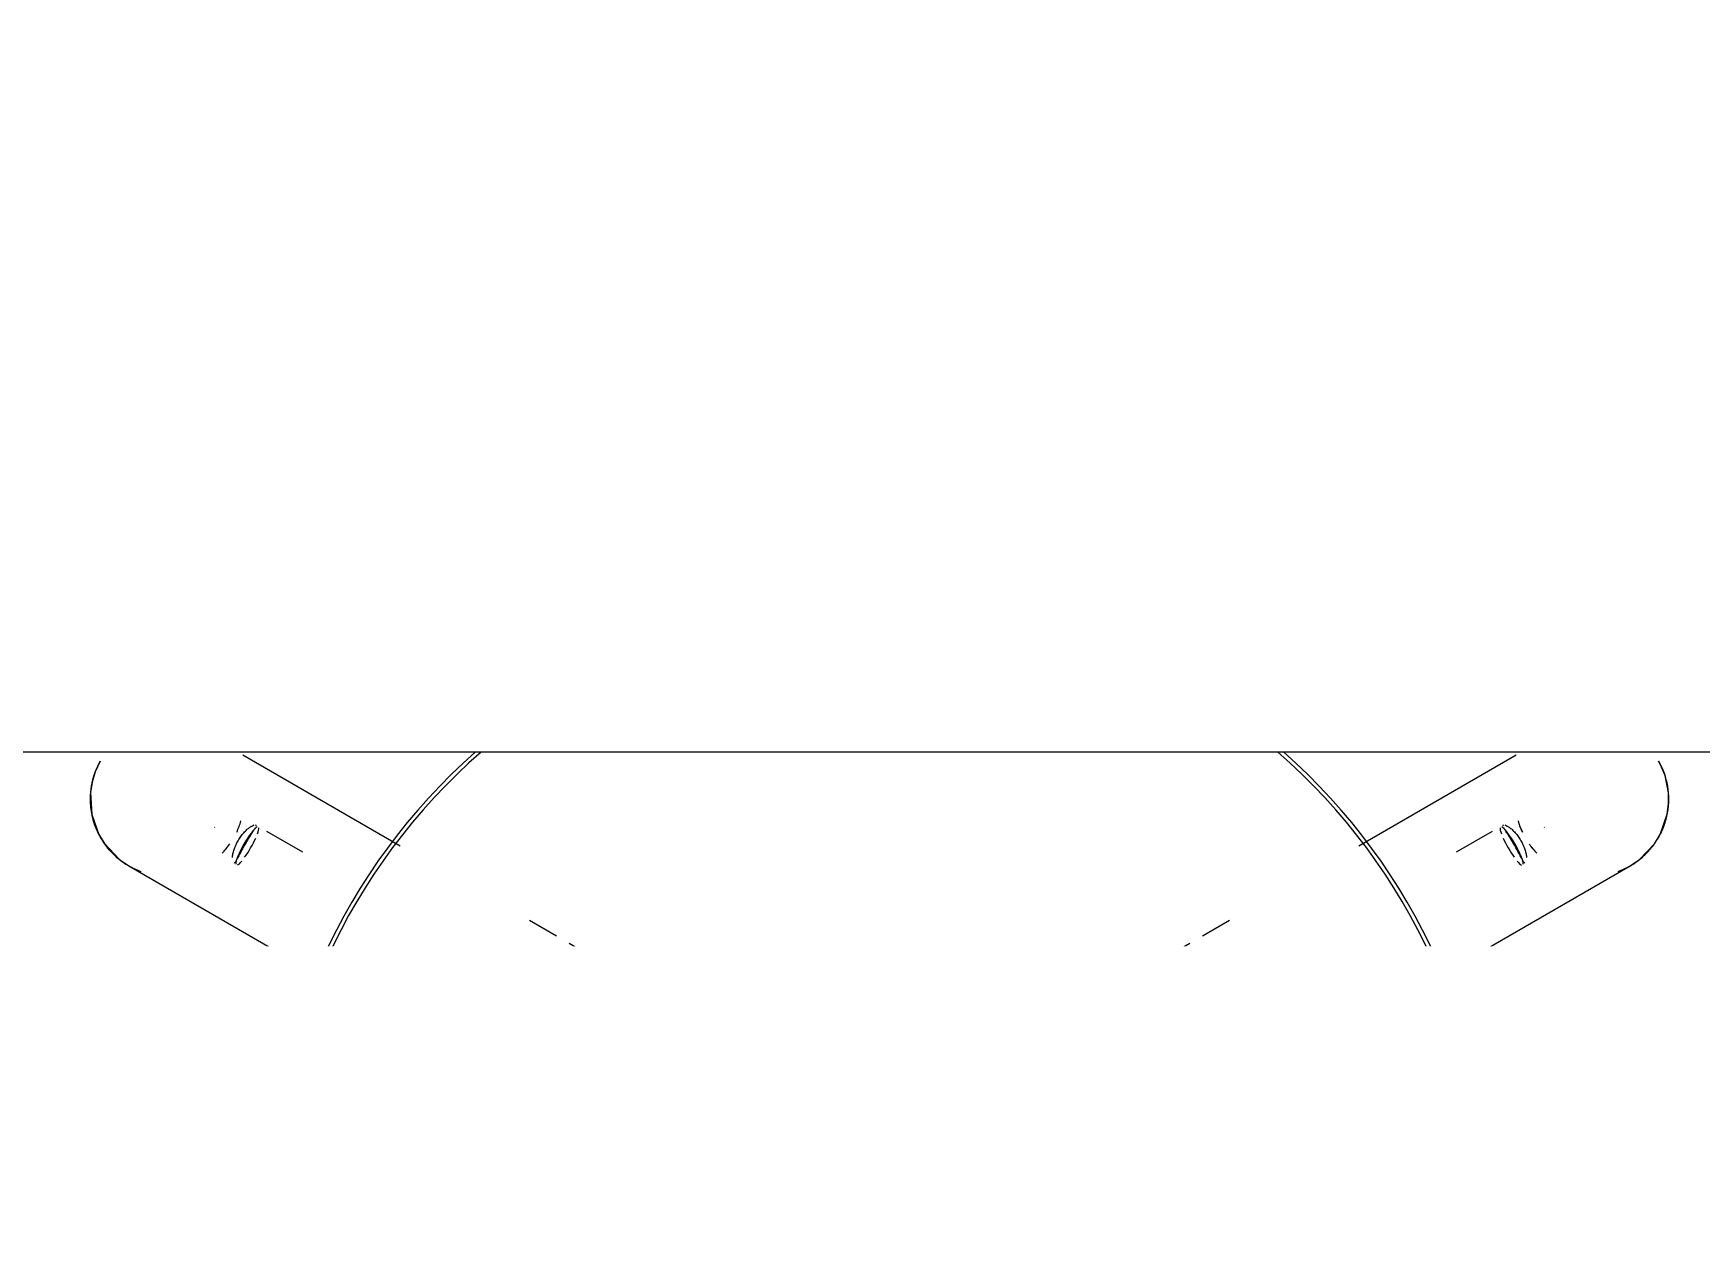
# Model space of a CAD drawing. Header units: millimetres. Extents: x -81374 to 485233, y -39075 to 157313.
# Drawn here: x 39437 to 40060, y -11696 to -11247 of the extents above; entities that cross this region are included whole.
import ezdxf
from ezdxf.enums import TextEntityAlignment as Align

# ---------------------------------------------------------------- set-up
doc = ezdxf.new("R2010")
doc.units = ezdxf.units.MM
doc.layers.add('G-IMPT', color=8, linetype='Continuous', lineweight=5)
doc.layers.add('M-HVAC-TEXT', color=7, linetype='Continuous')
doc.styles.add('romans', font='stylu.ttf', dxfattribs={"height": 125})
doc.styles.get("Standard").update_dxf_attribs({"font": 'arial.ttf'})

# ---------------------------------------------------------------- blocks, each defined once
blk = doc.blocks.new('floor plan 1')
at = {"layer": 'G-IMPT', "color": 8, "ltscale": 500}
for p, q in [((18279.5, -27434.28, 0), (18272.59, -27438.26, 0)), ((18562.12, -27438.26, 0), (18555.21, -27434.28, 0)), ((18267.82, -27441.02, 0), (18257.72, -27446.85, 0)), ((18576.99, -27446.85, 0), (18566.88, -27441.02, 0)), ((18209.38, -27474.76, 0), (18136.36, -27516.92, 0)), ((18698.35, -27516.92, 0), (18625.33, -27474.76, 0)), ((18301.19, -27487.8, 0), (18308.1, -27483.81, 0)), ((18526.61, -27483.81, 0), (18533.51, -27487.8, 0)), ((18286.32, -27496.39, 0), (18296.42, -27490.55, 0)), ((18538.28, -27490.55, 0), (18548.39, -27496.39, 0)), ((18132.89, -27519.28, 0), (18127.31, -27525.11, 0)), ((18136.36, -27516.93, 0), (18132.89, -27519.28, 0)), ((18701.79, -27519.25, 0), (18698.35, -27516.93, 0)), ((18707.47, -27525.21, 0), (18701.79, -27519.25, 0)), ((18127.31, -27525.11, 0), (18125.16, -27528.59, 0)), ((18179.08, -27558.3, 0), (18237.96, -27524.31, 0)), ((18187.97, -27529.78, 0), (18201.51, -27521.97, 0)), ((18596.75, -27524.31, 0), (18655.63, -27558.3, 0)), ((18633.2, -27521.97, 0), (18646.74, -27529.78, 0)), ((18709.57, -27528.63, 0), (18707.47, -27525.21, 0)), ((18125.16, -27528.59, 0), (18122.46, -27536.19, 0)), ((18168.61, -27531.22, 0), (18168.42, -27531.43, 0)), ((18666.29, -27531.43, 0), (18666.1, -27531.22, 0)), ((18712.24, -27536.16, 0), (18709.57, -27528.63, 0)), ((18122.46, -27536.19, 0), (18121.95, -27540.12, 0)), ((18712.72, -27544.31, 0), (18712.24, -27536.16, 0)), ((18121.95, -27540.12, 0), (18121.99, -27544.24, 0)), ((18121.99, -27544.24, 0), (18123.28, -27550.67, 0)), ((18712.11, -27548.23, 0), (18712.72, -27544.31, 0)), ((18123.28, -27550.67, 0), (18125.69, -27556.1, 0)), ((18710.91, -27552.12, 0), (18712.11, -27548.23, 0)), ((18709.02, -27556.1, 0), (18710.91, -27552.12, 0)), ((18053.7, -27559.41, 0), (20753.7, -27559.41, 0))]:
    blk.add_line(p, q, dxfattribs=at)
for centre, radius, start, end in [((30901.19, -15868.25), 12777.77, 49.906974, 259.603181), ((18417.35, -27387.8, 0), 228.8, 0, 180), ((18417.35, -27387.8, 0), 228.8, 0, 180), ((18417.35, -27387.8, 0), 227.37, 0, 180), ((18417.35, -27387.8, 0), 228.8, 180, 228.59487), ((18417.35, -27387.8, 0), 228.8, 180, 228.59487), ((18417.35, -27387.8, 0), 227.37, 180, 229.03724), ((18417.35, -27387.8, 0), 227.37, 310.96276, 0), ((18417.35, -27387.8, 0), 228.8, 311.40513, 0), ((18417.35, -27387.8, 0), 228.8, 311.40513, 0)]:
    blk.add_arc(centre, radius, start, end, dxfattribs=at)
for centre, major_axis, start_param, end_param in [((18180.72, -27524.33, 0), (-4.17, 7.23), 0.261799, 2.879793), ((18180.72, -27524.33, 0), (-4.17, 7.23), 5.497787, 6.021386), ((18653.99, -27524.33, 0), (4.17, 7.23), 3.403392, 6.021386), ((18653.99, -27524.33, 0), (4.17, 7.23), 0.261799, 0.785398), ((18180.72, -27524.33, 0), (-4.17, 7.23), 4.18879, 5.235988), ((18653.99, -27524.33, 0), (4.17, 7.23), 1.047198, 2.094395), ((18180.72, -27524.33, 0), (-4.17, 7.23), 3.403392, 3.926991), ((18653.99, -27524.33, 0), (4.17, 7.23), 2.356194, 2.879793)]:
    blk.add_ellipse(centre, major_axis=major_axis, ratio=0.173648, start_param=start_param, end_param=end_param, dxfattribs=at)
for points, knots in [([(18140.88, -27514.8, 0), (18139.31, -27515.38, 0), (18136.27, -27516.82, 0), (18132.15, -27519.68, 0), (18128.61, -27523.24, 0), (18125.69, -27527.32, 0), (18123.56, -27531.88, 0), (18122.2, -27536.74, 0), (18121.76, -27541.73, 0), (18122.29, -27548.45, 0), (18123.99, -27553.07, 0), (18125.7, -27556.1, 0)], [-0.5555556, -0.5555556, -0.5555556, -0.5555556, -0.5, -0.4444444, -0.3888889, -0.3333333, -0.2777778, -0.2222222, -0.1666667, -0.1111111, 0, 0, 0, 0]), ([(18140.88, -27514.81, 0), (18139.72, -27515.23, 0), (18137.64, -27516.15, 0), (18134.71, -27517.89, 0), (18131.73, -27520.1, 0), (18128.61, -27523.23, 0), (18125.68, -27527.32, 0), (18123.56, -27531.88, 0), (18122.2, -27536.71, 0), (18121.76, -27541.72, 0), (18122.16, -27546.78, 0), (18123.43, -27551.5, 0), (18124.84, -27554.59, 0), (18125.7, -27556.1, 0)], [-0.5555556, -0.5555556, -0.5555556, -0.5555556, -0.5138889, -0.4791667, -0.4444444, -0.3888889, -0.3333333, -0.2777778, -0.2222222, -0.1666667, -0.1111111, -0.0555556, 0, 0, 0, 0]), ([(18175.75, -27517.81, 0), (18175.88, -27517.89, 0), (18176.09, -27518.13, 0), (18176.42, -27518.64, 0), (18176.69, -27519.11, 0), (18176.98, -27519.66, 0), (18177.31, -27520.27, 0), (18177.66, -27520.95, 0), (18178.16, -27521.92, 0), (18178.86, -27523.23, 0), (18179.47, -27524.33, 0), (18179.78, -27524.87, 0)], [-0.8571429, -0.8571429, -0.8571429, -0.8571429, -0.7142857, -0.6428571, -0.5714286, -0.5, -0.4285714, -0.3571429, -0.2857143, -0.1428571, 0, 0, 0, 0]), ([(18654.92, -27524.87, 0), (18655.24, -27524.33, 0), (18655.85, -27523.23, 0), (18656.55, -27521.92, 0), (18657.05, -27520.95, 0), (18657.4, -27520.27, 0), (18657.72, -27519.66, 0), (18658.02, -27519.11, 0), (18658.29, -27518.64, 0), (18658.62, -27518.13, 0), (18658.83, -27517.89, 0), (18658.96, -27517.81, 0)], [-1, -1, -1, -1, -0.8571429, -0.7142857, -0.6428571, -0.5714286, -0.5, -0.4285714, -0.3571429, -0.2857143, -0.1428571, -0.1428571, -0.1428571, -0.1428571]), ([(18709.01, -27556.1, 0), (18711.14, -27552.32, 0), (18713, -27546.47, 0), (18712.8, -27538.94, 0), (18712.02, -27534.93, 0), (18711.07, -27531.9, 0), (18709.82, -27528.99, 0), (18707.79, -27525.44, 0), (18704.41, -27521.27, 0), (18700.39, -27518.06, 0), (18696.69, -27515.98, 0), (18694.79, -27515.16, 0), (18693.82, -27514.8, 0)], [-1, -1, -1, -1, -0.8611111, -0.7916667, -0.7569444, -0.7222222, -0.6875, -0.6527778, -0.5833333, -0.5138889, -0.4791667, -0.4444444, -0.4444444, -0.4444444, -0.4444444]), ([(18709.01, -27556.1, 0), (18710.72, -27553.07, 0), (18712.42, -27548.45, 0), (18712.95, -27541.73, 0), (18712.51, -27536.74, 0), (18711.15, -27531.88, 0), (18709.02, -27527.32, 0), (18706.1, -27523.24, 0), (18702.56, -27519.68, 0), (18698.43, -27516.82, 0), (18695.4, -27515.38, 0), (18693.83, -27514.8, 0)], [-1, -1, -1, -1, -0.8888889, -0.8333333, -0.7777778, -0.7222222, -0.6666667, -0.6111111, -0.5555556, -0.5, -0.4444444, -0.4444444, -0.4444444, -0.4444444]), ([(18177.27, -27526.32, 0), (18176.96, -27525.78, 0), (18176.39, -27524.66, 0), (18175.85, -27523.25, 0), (18175.53, -27522.18, 0), (18175.34, -27521.41, 0), (18175.21, -27520.68, 0), (18175.15, -27520.24, 0), (18175.13, -27520.03, 0)], [-1, -1, -1, -1, -0.8571429, -0.7142857, -0.6428571, -0.5714286, -0.5, -0.4285714, -0.4285714, -0.4285714, -0.4285714]), ([(18179.78, -27524.87, 0), (18180.1, -27525.42, 0), (18180.74, -27526.5, 0), (18181.53, -27527.75, 0), (18182.12, -27528.67, 0), (18182.53, -27529.32, 0), (18182.9, -27529.9, 0), (18183.23, -27530.43, 0), (18183.5, -27530.9, 0), (18183.63, -27531.17, 0), (18183.69, -27531.3, 0)], [-1, -1, -1, -1, -0.8571429, -0.7142857, -0.6428571, -0.5714286, -0.5, -0.4285714, -0.3571429, -0.2857143, -0.2857143, -0.2857143, -0.2857143]), ([(18651.02, -27531.3, 0), (18651.07, -27531.17, 0), (18651.21, -27530.9, 0), (18651.48, -27530.43, 0), (18651.81, -27529.9, 0), (18652.18, -27529.32, 0), (18652.59, -27528.67, 0), (18653.18, -27527.75, 0), (18653.97, -27526.5, 0), (18654.61, -27525.42, 0), (18654.92, -27524.87, 0)], [-0.7142857, -0.7142857, -0.7142857, -0.7142857, -0.6428571, -0.5714286, -0.5, -0.4285714, -0.3571429, -0.2857143, -0.1428571, 0, 0, 0, 0]), ([(18659.58, -27520.03, 0), (18659.56, -27520.24, 0), (18659.5, -27520.68, 0), (18659.37, -27521.41, 0), (18659.18, -27522.18, 0), (18658.86, -27523.25, 0), (18658.32, -27524.66, 0), (18657.75, -27525.78, 0), (18657.44, -27526.32, 0)], [-0.5714286, -0.5714286, -0.5714286, -0.5714286, -0.5, -0.4285714, -0.3571429, -0.2857143, -0.1428571, 0, 0, 0, 0]), ([(18663.41, -27521.6, 0), (18662.93, -27522.09, 0), (18661.93, -27523.17, 0), (18661.05, -27524.42, 0), (18660.58, -27525.1, 0)], [-0.07874903, -0.07874903, -0.07874903, -0.07874903, -0.05555556, -0.02873291, -0.02873291, -0.02873291, -0.02873291]), ([(18178.33, -27533.71, 0), (18178.16, -27533.1, 0), (18177.72, -27531.7, 0), (18177.09, -27530.33, 0), (18176.71, -27529.56, 0)], [-0.07703691, -0.07703691, -0.07703691, -0.07703691, -0.05555556, -0.0274858, -0.0274858, -0.0274858, -0.0274858]), ([(18183.32, -27532.22, 0), (18183.13, -27532.18, 0), (18182.76, -27532.03, 0), (18182.16, -27531.68, 0), (18181.66, -27531.34, 0), (18181.12, -27530.93, 0), (18180.56, -27530.45, 0), (18179.99, -27529.9, 0), (18179.22, -27529.09, 0), (18178.27, -27527.92, 0), (18177.59, -27526.87, 0), (18177.27, -27526.32, 0)], [-0.8571429, -0.8571429, -0.8571429, -0.8571429, -0.7142857, -0.6428571, -0.5714286, -0.5, -0.4285714, -0.3571429, -0.2857143, -0.1428571, 0, 0, 0, 0]), ([(18657.44, -27526.32, 0), (18657.12, -27526.87, 0), (18656.44, -27527.92, 0), (18655.49, -27529.09, 0), (18654.72, -27529.9, 0), (18654.14, -27530.45, 0), (18653.59, -27530.93, 0), (18653.05, -27531.34, 0), (18652.55, -27531.68, 0), (18651.95, -27532.03, 0), (18651.58, -27532.18, 0), (18651.38, -27532.22, 0)], [-1, -1, -1, -1, -0.8571429, -0.7142857, -0.6428571, -0.5714286, -0.5, -0.4285714, -0.3571429, -0.2857143, -0.1428571, -0.1428571, -0.1428571, -0.1428571])]:
    blk.add_open_spline(points, degree=3, knots=knots, dxfattribs=at)
for points in [[(18174.17, -27525.05, 0), (18173.29, -27523.81, 0), (18172.34, -27522.66, 0), (18171.3, -27521.6, 0)], [(18174.17, -27525.05, 0), (18173.3, -27523.82, 0), (18172.34, -27522.67, 0), (18171.31, -27521.61, 0)], [(18663.4, -27521.61, 0), (18662.37, -27522.67, 0), (18661.46, -27523.88, 0), (18660.59, -27525.13, 0)], [(18178.34, -27533.69, 0), (18177.93, -27532.28, 0), (18177.33, -27530.91, 0), (18176.69, -27529.55, 0)], [(18183.89, -27531.9, 0), (18183.9, -27532.05, 0), (18183.86, -27532.16, 0), (18183.76, -27532.21, 0)], [(18650.94, -27532.21, 0), (18650.85, -27532.16, 0), (18650.81, -27532.05, 0), (18650.82, -27531.9, 0)], [(18657.93, -27529.54, 0), (18657.3, -27530.9, 0), (18656.78, -27532.28, 0), (18656.37, -27533.69, 0)], [(18657.93, -27529.54, 0), (18657.3, -27530.91, 0), (18656.78, -27532.29, 0), (18656.37, -27533.7, 0)]]:
    blk.add_open_spline(points, degree=3, dxfattribs=at)
for rotation, p in [(359.99915, (39680.63, -4989.62, 0)), (359.99915, (35886.72, -10139.29, 0)), (270.00085, (28873.29, -20643.48, 0)), (359.99915, (11975.31, -26935.44, 0)), (359.99915, (15267.63, -26935.44, 0)), (359.99915, (26686.27, -26987.73, 0)), (270.00085, (15861.11, -28615.02, 0)), (89.99915, (23697.81, -33300.57, 0)), (89.99915, (23597.87, -35337.73, 0)), (89.99915, (23597.88, -37388.34, 0)), (359.99915, (13750.44, -37781.54, 0)), (89.99915, (23697.83, -40746.76, 0)), (89.99915, (23597.8, -44302.49, 0)), (89.99915, (23597.81, -46399.06, 0)), (89.99915, (23697.78, -48339.78, 0)), (89.99915, (23697.77, -54279.98, 0)), (359.99915, (27418.07, -55702.4, 0)), (89.99915, (9671.91, -65856.51, 0)), (359.99915, (4684.11, -67403.39, 0)), (359.99915, (8737.21, -67403.39, 0))]:
    blk.add_attdef('PARTITIONTYPE', text='', height=200, rotation=rotation, dxfattribs=at).set_placement(p, align=Align.MIDDLE_CENTER)

msp = doc.modelspace()

# ---------------------------------------------------------------- block references
at = {"linetype": 'Continuous', "rotation": 180}
msp.add_blockref('floor plan 1', (58170.8, -39075.37), dxfattribs=at)

# ---------------------------------------------------------------- next in the draw order: texts
at = {"layer": 'M-HVAC-TEXT', "insert": (37725.23, -12224.86), "char_height": 200, "width": 2585.5965, "attachment_point": 7, "style": 'romans', "bg_fill": 2}
msp.add_mtext('\\pxql;{\\W0.75;\\T0.75;\\C6;S-1 1/8-6RMT\\P\\pt1;L-1/2-6RMT}', dxfattribs=at)

doc.saveas('drawing.dxf')
